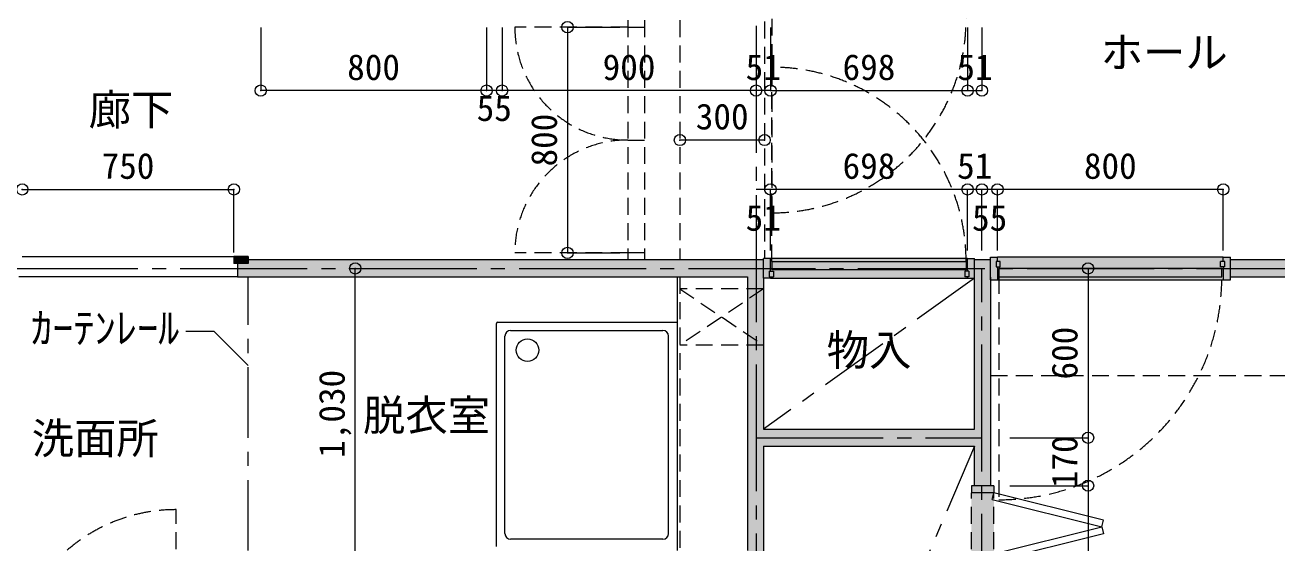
# Model space of a CAD drawing. Units: millimetres at full size, sheet at 1:50. Extents: x -9674 to 9699, y -6794 to 6791.
# Drawn here: x -478 to 3958, y -1095 to 740 of the extents above; entities that cross this region are included whole.
import ezdxf
from ezdxf.enums import TextEntityAlignment as Align

# ---------------------------------------------------------------- set-up
doc = ezdxf.new("R2010")
doc.units = ezdxf.units.MM
doc.header["$LTSCALE"] = 50
doc.header["$PDMODE"] = 32
doc.header["$PDSIZE"] = 40
for name, pattern in [('CHAIN1', [8, 5, -1, 1, -1]), ('CHAIN2', [12, 9, -1, 1, -1]), ('DASHED1', [1.8, 1.2, -0.6])]:
    doc.linetypes.add(name, pattern=pattern)
for name, color, linetype, lineweight in [('1-0_芯', 7, 'CHAIN2', 9), ('1-2_間仕切', 3, 'Continuous', 18), ('1-3_建具', 3, 'Continuous', 18), ('1-5_設備', 7, 'Continuous', 9), ('1-7_その他', 7, 'DASHED1', 9), ('1-A_文字', 7, 'Continuous', 9), ('1-B_寸法', 7, 'Continuous', 9), ('1-C_梁', 7, 'DASHED1', 9), ('1-D_記号', 7, 'CHAIN1', 9)]:
    doc.layers.add(name, color=color, linetype=linetype, lineweight=lineweight)
doc.layers.add('4-2', color=4, linetype='Continuous')
doc.styles.add('ＭＳ ゴシック', font='')
doc.styles.get('ＭＳ ゴシック').set_extended_font_data('MS Gothic')

msp = doc.modelspace()

# ---------------------------------------------------------------- linework, layer by layer
at = {"layer": '1-0_芯'}
for p, q in [((2112.5, 4337.68), (2112.5, -3842.32)), ((-8327.5, -122.32), (8282.5, -122.32)), ((2912.5, -3842.32), (2912.5, -122.32)), ((2112.5, -722.32), (2912.5, -722.32))]:
    msp.add_line(p, q, dxfattribs=at)
at = {"layer": '1-2_間仕切'}
for p, q in [((275, -104.82), (275, -152.32)), ((2138.5, -92.32), (312.5, -92.32)), ((2942.5, -92.32), (2886.5, -92.32)), ((5317.5, -92.32), (3792.5, -92.32)), ((275, -152.32), (2082.5, -152.32)), ((2082.5, -152.32), (2082.5, -1122.32)), ((2138.5, -157.32), (2138.5, -692.32)), ((2942.5, -153.32), (2942.5, -892.32)), ((5317.5, -153.32), (3792.5, -153.32)), ((2138.5, -752.32), (2886.5, -752.32)), ((2138.5, -752.32), (2138.5, -2502.32)), ((2886.5, -892.32), (2886.5, -752.32))]:
    msp.add_line(p, q, dxfattribs=at)
msp.add_lwpolyline([(2138.5, -692.32), (2886.5, -692.32), (2886.5, -152.32)], dxfattribs=at)
at = {"layer": '1-3_建具', "color": 7, "linetype": 'DASHED1', "lineweight": 9}
for p, q in [((1657.5, 757.68), (1657.5, -92.32)), ((1717.5, 757.68), (1717.5, -92.32)), ((2168.5, 762.68), (2168.5, 74.68)), ((1657.5, 732.68), (1257.5, 732.68)), ((1657.5, 732.68), (1717.5, 732.68)), ((2168.5, -97.32), (2168.5, 590.68)), ((1657.5, 332.68), (1717.5, 332.68)), ((1657.5, -67.32), (1257.5, -67.32)), ((1717.5, -67.32), (1657.5, -67.32)), ((2972.5, -152.32), (2972.5, -942.32)), ((2875, -2467.32), (2875, -917.32)), ((2955, -2467.32), (2955, -917.32)), ((57.5, -1567.32), (57.5, -977.32))]:
    msp.add_line(p, q, dxfattribs=at)
at = {"layer": '1-3_建具', "color": 7, "lineweight": 9}
for p, q in [((-487.5, -79.82), (262.5, -79.82)), ((2861.5, -87.32), (2163.5, -87.32)), ((3767.5, -82.32), (2967.5, -82.32)), ((275, -152.32), (-500, -152.32)), ((2163.5, -157.32), (2861.5, -157.32)), ((2967.5, -162.32), (3767.5, -162.32)), ((2875, -892.32), (2875, -917.32)), ((2955, -892.32), (2875, -892.32)), ((2955, -917.32), (2875, -917.32)), ((2948.94, -941.57), (2955, -917.32)), ((2955, -892.32), (2955, -917.32)), ((2948.94, -1135.6), (3336.99, -1038.58)), ((3343.06, -1062.84), (2955, -1159.85)), ((3336.99, -1038.58), (3343.06, -1062.84))]:
    msp.add_line(p, q, dxfattribs=at)
at = {"layer": '1-3_建具'}
for p, q in [((262.5, -79.82), (262.5, -104.82)), ((312.5, -79.82), (262.5, -79.82)), ((312.5, -79.82), (312.5, -104.82)), ((2163.5, -87.32), (2138.5, -87.32)), ((2163.5, -132.32), (2163.5, -87.32)), ((2861.5, -87.32), (2886.5, -87.32)), ((2861.5, -132.32), (2861.5, -87.32)), ((2942.5, -162.32), (2942.5, -82.32)), ((2942.5, -82.32), (2967.5, -82.32)), ((2967.5, -97.32), (2967.5, -82.32)), ((3767.5, -82.32), (3792.5, -82.32)), ((3767.5, -97.32), (3767.5, -82.32)), ((312.5, -104.82), (262.5, -104.82)), ((2158.5, -132.32), (2158.5, -152.32)), ((2158.5, -132.32), (2173.5, -132.32)), ((2168.5, -97.32), (2168.5, -127.32)), ((2168.5, -97.32), (2856.5, -97.32)), ((2856.5, -127.32), (2168.5, -127.32)), ((2173.5, -132.32), (2173.5, -152.32)), ((2851.5, -132.32), (2851.5, -152.32)), ((2866.5, -132.32), (2851.5, -132.32)), ((2856.5, -97.32), (2856.5, -127.32)), ((2866.5, -132.32), (2866.5, -152.32)), ((2977.5, -97.32), (2962.5, -97.32)), ((2962.5, -97.32), (2962.5, -117.32)), ((2962.5, -117.32), (2977.5, -117.32)), ((2967.5, -117.32), (2967.5, -162.32)), ((2972.5, -122.32), (2972.5, -152.32)), ((3762.5, -122.32), (2972.5, -122.32)), ((2977.5, -117.32), (2977.5, -97.32)), ((3757.5, -117.32), (3757.5, -97.32)), ((3772.5, -97.32), (3757.5, -97.32)), ((3772.5, -117.32), (3757.5, -117.32)), ((3762.5, -152.32), (3762.5, -122.32)), ((3767.5, -117.32), (3767.5, -162.32)), ((3772.5, -117.32), (3772.5, -97.32)), ((2158.5, -152.32), (2173.5, -152.32)), ((2163.5, -157.32), (2163.5, -152.32)), ((2866.5, -152.32), (2851.5, -152.32)), ((2861.5, -157.32), (2861.5, -152.32)), ((2942.5, -162.32), (2967.5, -162.32)), ((2972.5, -152.32), (3762.5, -152.32))]:
    msp.add_line(p, q, dxfattribs=at)
for points in [[(2163.5, -157.32), (2138.5, -157.32), (2138.5, -87.32)], [(2861.5, -157.32), (2886.5, -157.32), (2886.5, -87.32)], [(3767.5, -162.32), (3792.5, -162.32), (3792.5, -82.32)]]:
    msp.add_lwpolyline(points, dxfattribs=at)
at = {"layer": '1-3_建具', "color": 7, "lineweight": 9}
msp.add_lwpolyline([(2948.94, -941.57), (3336.99, -1038.58), (3343.06, -1014.33), (2955, -917.32)], dxfattribs=at)
at = {"layer": '1-3_建具', "color": 7, "linetype": 'DASHED1', "lineweight": 9}
for centre, radius, start, end in [((2168.5, 762.68), 688, 270, 0), ((1657.5, 732.68), 400, 180, 270), ((2168.5, -97.32), 688, 0, 90), ((1657.5, -67.32), 400, 90, 180), ((2972.5, -152.32), 790, 270, 0), ((57.5, -1567.32), 590, 90, 180)]:
    msp.add_arc(centre, radius, start, end, dxfattribs=at)
at = {"layer": '1-5_設備'}
for p, q in [((1832.5, -152.32), (1832.5, -1122.32)), ((1192.5, -1107.32), (1192.5, -317.32)), ((1197.5, -312.32), (1832.5, -312.32)), ((1242.5, -342.32), (1782.5, -342.32)), ((1222.5, -1062.32), (1222.5, -362.32)), ((1802.5, -1062.32), (1802.5, -362.32)), ((1782.5, -1082.32), (1242.5, -1082.32))]:
    msp.add_line(p, q, dxfattribs=at)
msp.add_circle((1302.5, -412.32), 40, dxfattribs=at)
for centre, radius, start, end in [((1197.5, -317.32), 5, 90, 180), ((1242.5, -362.32), 20, 90, 180), ((1782.5, -362.32), 20, 0, 90), ((1242.5, -1062.32), 20, 180, 270), ((1782.5, -1062.32), 20, 270, 0)]:
    msp.add_arc(centre, radius, start, end, dxfattribs=at)
at = {"layer": '1-7_その他', "color": 4, "linetype": 'CHAIN1'}
for p, q in [((2886.5, -157.32), (2138.5, -692.32)), ((2886.5, -752.32), (2138.5, -2502.32))]:
    msp.add_line(p, q, dxfattribs=at)
at = {"layer": '1-7_その他'}
for p, q in [((2138.5, -194.72), (1842.5, -194.72)), ((1842.5, -194.72), (2138.5, -394.72)), ((2138.5, -194.72), (1842.5, -394.72)), ((2138.5, -394.72), (1842.5, -394.72))]:
    msp.add_line(p, q, dxfattribs=at)
at = {"layer": '1-A_文字'}
for q in [(92.56, -346.11), (312.5, -466.04)]:
    msp.add_line((192.56, -346.11), q, dxfattribs=at)
at = {"layer": '1-B_寸法'}
for p, q in [((357.5, 731.81), (357.5, 507.68)), ((1157.5, 731.81), (1157.5, 507.68)), ((1212.5, 731.81), (1212.5, 507.68)), ((1444.37, 732.68), (1444.37, -67.32)), ((1444.37, 732.68), (1629.82, 732.68)), ((2163.5, 731.81), (2163.5, 507.68)), ((2861.5, 731.81), (2861.5, 507.68)), ((2912.5, 731.81), (2912.5, 507.68)), ((1157.5, 507.68), (357.5, 507.68)), ((1212.5, 507.68), (1157.5, 507.68)), ((2112.5, 507.68), (1212.5, 507.68)), ((2163.5, 507.68), (2112.5, 507.68)), ((2163.5, 507.68), (2861.5, 507.68)), ((2861.5, 507.68), (2912.5, 507.68)), ((2142.5, 332.68), (1842.5, 332.68)), ((-487.5, 157.68), (262.5, 157.68)), ((262.5, -66.44), (262.5, 157.68)), ((2163.5, 157.68), (2112.5, 157.68)), ((2861.5, 157.68), (2163.5, 157.68)), ((2163.5, -58.3), (2163.5, 157.68)), ((2912.5, 157.68), (2861.5, 157.68)), ((2861.5, -58.3), (2861.5, 157.68)), ((2967.5, 157.68), (2912.5, 157.68)), ((2912.5, -58.3), (2912.5, 157.68)), ((3767.5, 157.68), (2967.5, 157.68)), ((2967.5, -58.3), (2967.5, 157.68)), ((3767.5, -58.3), (3767.5, 157.68)), ((1444.37, -67.32), (1629.82, -67.32)), ((692.46, -1152.32), (692.46, -122.32)), ((3288.46, -122.32), (3288.46, -722.32)), ((3011.61, -722.32), (3288.46, -722.32)), ((3288.46, -722.32), (3288.46, -892.32)), ((3011.61, -892.32), (3288.46, -892.32)), ((3288.46, -892.32), (3288.46, -2492.32))]:
    msp.add_line(p, q, dxfattribs=at)
at = {"layer": '1-B_寸法', "color": 3}
for p in [(1444.37, 732.68), (357.5, 507.68), (1157.5, 507.68), (1212.5, 507.68), (2112.5, 507.68), (2163.5, 507.68), (2861.5, 507.68), (2912.5, 507.68), (1842.5, 332.68), (2142.5, 332.68), (-487.5, 157.68), (262.5, 157.68), (2163.5, 157.68), (2861.5, 157.68), (2912.5, 157.68), (2967.5, 157.68), (3767.5, 157.68), (1444.37, -67.32), (692.46, -122.32), (3288.46, -122.32), (3288.46, -722.32), (3288.46, -892.32)]:
    msp.add_point(p, dxfattribs=at)
at = {"layer": '1-C_梁'}
for p, q in [((1842.5, 757.68), (1842.5, -92.32)), ((2142.5, 752.68), (2142.5, -87.32)), ((1842.5, -152.32), (1842.5, -1122.32)), ((2942.5, -502.32), (6171.93, -502.32))]:
    msp.add_line(p, q, dxfattribs=at)
at = {"layer": '1-D_記号'}
msp.add_line((312.5, -1122.32), (312.5, -152.32), dxfattribs=at)
at = {"layer": '4-2'}
for points in [[(262.5, -79.82), (262.5, -104.82), (312.5, -79.82), (312.5, -104.82)], [(2886.5, -87.32), (2886.5, -157.32), (2138.5, -87.32), (2138.5, -157.32)], [(2942.5, -82.32), (2942.5, -162.32), (3792.5, -82.32), (3792.5, -162.32)], [(275, -104.82), (275, -152.32), (2082.5, -152.32)], [(2082.5, -152.32), (312.5, -104.82), (275, -104.82)], [(2082.5, -152.32), (2138.5, -92.32), (312.5, -92.32)], [(2082.5, -152.32), (312.5, -92.32), (312.5, -104.82)], [(2138.5, -752.32), (2138.5, -92.32), (2082.5, -152.32)], [(2886.5, -892.32), (2942.5, -892.32), (2942.5, -92.32)], [(2886.5, -892.32), (2942.5, -92.32), (2886.5, -92.32)], [(3792.5, -92.32), (3792.5, -153.32), (5317.5, -92.32), (5317.5, -153.32)], [(2082.5, -152.32), (2082.5, -2502.32), (2138.5, -752.32)], [(2138.5, -692.32), (2138.5, -752.32), (2886.5, -692.32), (2886.5, -752.32)], [(2082.5, -2502.32), (2138.5, -2502.32), (2138.5, -752.32)], [(2942.5, -2492.32), (2955, -892.32), (2875, -892.32)], [(2942.5, -2492.32), (2875, -892.32), (2875, -2492.32)], [(2942.5, -2492.32), (2955, -2492.32), (2955, -892.32)]]:
    msp.add_solid(points, dxfattribs=at)

# ---------------------------------------------------------------- texts
at = {"layer": '1-A_文字', "style": 'ＭＳ ゴシック'}
for s, p in [('ホール', (3333.15, 555.57)), ('廊下', (-252.09, 352.39)), ('ｶｰﾃﾝﾚｰﾙ', (-456, -421.45)), ('物入', (2362.5, -499.82)), ('脱衣室', (719.78, -730.68)), ('洗面所', (-453.79, -812.42))]:
    msp.add_text(s, height=110, dxfattribs=at).set_placement(p, align=Align.BOTTOM_LEFT)
at = {"layer": '1-B_寸法', "style": 'ＭＳ ゴシック'}
for s, p in [('800', (663.75, 517.68)), ('900', (1568.75, 517.68)), ('51', (2075.5, 517.68)), ('698', (2418.75, 517.68)), ('51', (2825.5, 517.68)), ('55', (1122.5, 372.68)), ('300', (1898.75, 342.68)), ('750', (-206.25, 167.68)), ('698', (2418.75, 167.68)), ('51', (2824.5, 167.68)), ('800', (3273.75, 167.68)), ('51', (2075.5, -16.43)), ('55', (2877.5, -16.43))]:
    msp.add_text(s, height=91.64, dxfattribs=at).set_placement(p, align=Align.BOTTOM_LEFT)
for s, p in [('800', (1434.37, 238.93)), ('600', (3278.46, -516.07)), ('1,030', (682.46, -793.57)), ('170', (3278.46, -901.07))]:
    msp.add_text(s, height=91.64, rotation=90, dxfattribs=at).set_placement(p, align=Align.BOTTOM_LEFT)

doc.saveas('drawing.dxf')
